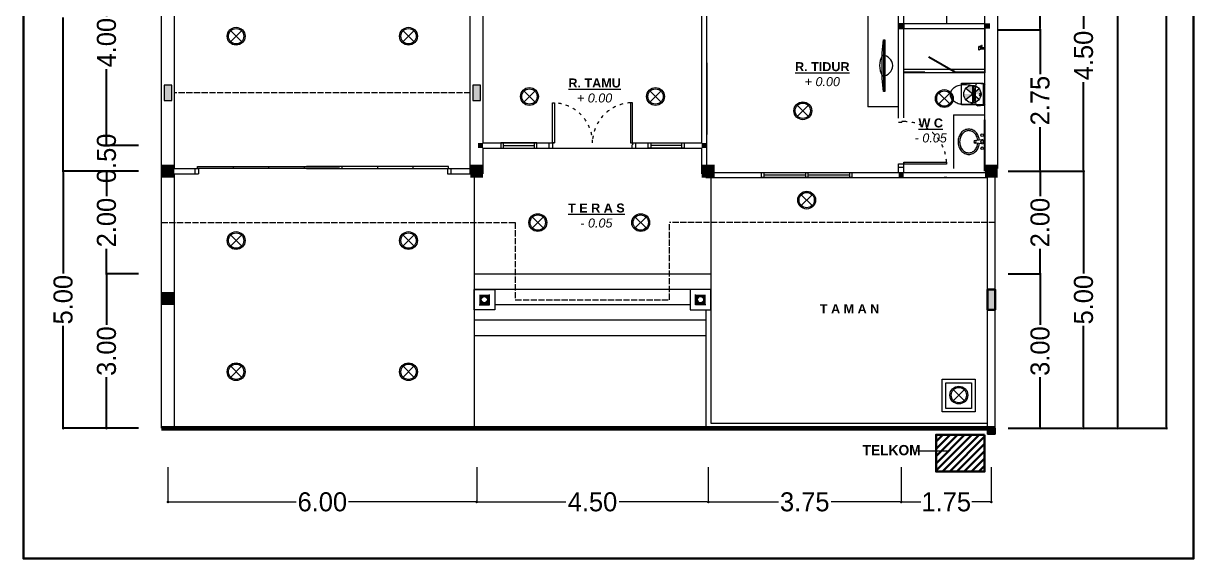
# Model space of a CAD drawing. Header units: millimetres. Extents: x 3154 to 8657, y 46 to 4658.
# Drawn here: x 6383 to 8657, y 615 to 1656 of the extents above; entities that cross this region are included whole.
import ezdxf

# ---------------------------------------------------------------- set-up
doc = ezdxf.new("R2010")
doc.units = ezdxf.units.MM
doc.linetypes.add('ACAD_ISO02W100', pattern=[15, 12, -3])
doc.linetypes.add('ACAD_ISO03W100', pattern=[30, 12, -18])
doc.layers.add('1', color=7, linetype='Continuous')
for name, color, linetype, lineweight in [('Dimensi', 7, 'Continuous', 5), ('Dinding', 7, 'Continuous', 15), ('lampu', 1, 'Continuous', 30), ('Lantai_Arsir', 8, 'Continuous', 5), ('P_N_J', 6, 'Continuous', 9), ('Tangga', 250, 'Continuous', 9)]:
    doc.layers.add(name, color=color, linetype=linetype, lineweight=lineweight)
doc.styles.add('kop1', font='FreeMono.ttf')
doc.styles.get("Standard").update_dxf_attribs({"font": 'FreeMono.ttf'})
doc.dimstyles.get("Standard").update_dxf_attribs({"dimtxt": 30, "dimasz": 5, "dimexe": 2, "dimexo": 20, "dimgap": 3, "dimtad": 0, "dimlfac": 0.01, "dimzin": 0, "dimdsep": 46, "dimtxsty": 'Standard', "dimblk": 'DOT', "dimcen": 0.09, "dimadec": 0, "dimazin": 0, "dimtfac": 1, "dimtofl": 0, "dimtmove": 0, "dimatfit": 3, "dimldrblk": 'DOT', "dimfxl": 0.18, "dimtolj": 1, "dimtzin": 0, "dimarcsym": 0})

# ---------------------------------------------------------------- blocks, each defined once
blk = doc.blocks.new('_Dot')
at = {"color": 0, "linetype": 'ByBlock', "lineweight": -2}
blk.add_line((-0.5, 0), (-1, 0), dxfattribs=at)
at = {"color": 0, "linetype": 'ByBlock', "const_width": 0.5}
blk.add_lwpolyline([(-0.25, 0, 1), (0.25, 0, 1)], format="xyb", close=True, dxfattribs=at)
blk = doc.blocks.new('*D103')
at = {"layer": 'Defpoints', "color": 0}
for p in [(6663.8, 813.1), (7263.8, 813.1), (7263.8, 725.3)]:
    blk.add_point(p, dxfattribs=at)
at = {"layer": 'Dimensi', "color": 0}
for p, q in [((6663.8, 793.1), (6663.8, 723.3)), ((7263.8, 793.1), (7263.8, 723.3)), ((6668.8, 725.3), (6912.7, 725.3)), ((7258.8, 725.3), (7014.9, 725.3))]:
    blk.add_line(p, q, dxfattribs=at)
at = {"layer": 'Dimensi', "color": 0, "xscale": 5, "yscale": 5, "zscale": 5, "rotation": 180}
blk.add_blockref('_Dot', (6663.8, 725.3), dxfattribs=at)
at = {"layer": 'Dimensi', "color": 0, "xscale": 5, "yscale": 5, "zscale": 5}
blk.add_blockref('_Dot', (7263.8, 725.3), dxfattribs=at)
at = {"layer": 'Dimensi', "color": 0, "insert": (6963.8, 725.3), "char_height": 37, "attachment_point": 5}
blk.add_mtext('\\A1;6.00', dxfattribs=at)
blk = doc.blocks.new('*D104')
at = {"layer": 'Defpoints', "color": 0}
for p in [(7263.8, 813.1), (7713.8, 813.1), (7713.8, 725.3)]:
    blk.add_point(p, dxfattribs=at)
at = {"layer": 'Dimensi', "color": 0}
for p, q in [((7263.8, 793.1), (7263.8, 723.3)), ((7713.8, 793.1), (7713.8, 723.3)), ((7268.8, 725.3), (7437.1, 725.3)), ((7708.8, 725.3), (7540.5, 725.3))]:
    blk.add_line(p, q, dxfattribs=at)
at = {"layer": 'Dimensi', "color": 0, "xscale": 5, "yscale": 5, "zscale": 5, "rotation": 180}
blk.add_blockref('_Dot', (7263.8, 725.3), dxfattribs=at)
at = {"layer": 'Dimensi', "color": 0, "xscale": 5, "yscale": 5, "zscale": 5}
blk.add_blockref('_Dot', (7713.8, 725.3), dxfattribs=at)
at = {"layer": 'Dimensi', "color": 0, "insert": (7488.8, 725.3), "char_height": 37, "attachment_point": 5}
blk.add_mtext('\\A1;4.50', dxfattribs=at)
blk = doc.blocks.new('*D105')
at = {"layer": 'Defpoints', "color": 0}
for p in [(6460.1, 1368.7), (6574.7, 1368.7), (6574.7, 868.7)]:
    blk.add_point(p, dxfattribs=at)
at = {"layer": 'Dimensi', "color": 0, "lineweight": -2}
for p, q in [((6554.7, 1368.7), (6458.1, 1368.7)), ((6460.1, 1363.7), (6460.1, 1169.7)), ((6460.1, 873.7), (6460.1, 1067.7)), ((6554.7, 868.7), (6458.1, 868.7))]:
    blk.add_line(p, q, dxfattribs=at)
at = {"layer": 'Dimensi', "color": 0, "lineweight": -2, "xscale": 5, "yscale": 5, "zscale": 5}
for p, rotation in [((6460.1, 1368.7), 90), ((6460.1, 868.7), 270)]:
    blk.add_blockref('_Dot', p, dxfattribs=dict(at, rotation=rotation))
at = {"layer": 'Dimensi', "color": 0, "insert": (6460.1, 1118.7), "char_height": 37, "attachment_point": 5, "rotation": 90}
blk.add_mtext('\\A1;5.00', dxfattribs=at)
blk = doc.blocks.new('*D107')
at = {"layer": 'Defpoints', "color": 0}
for p in [(7713.8, 813.1), (8088.8, 813.1), (8088.8, 725.3)]:
    blk.add_point(p, dxfattribs=at)
at = {"layer": 'Dimensi', "color": 0}
for p, q in [((7713.8, 793.1), (7713.8, 723.3)), ((8088.8, 793.1), (8088.8, 723.3)), ((7718.8, 725.3), (7850.1, 725.3)), ((8083.8, 725.3), (7952.5, 725.3))]:
    blk.add_line(p, q, dxfattribs=at)
at = {"layer": 'Dimensi', "color": 0, "xscale": 5, "yscale": 5, "zscale": 5, "rotation": 180}
blk.add_blockref('_Dot', (7713.8, 725.3), dxfattribs=at)
at = {"layer": 'Dimensi', "color": 0, "xscale": 5, "yscale": 5, "zscale": 5}
blk.add_blockref('_Dot', (8088.8, 725.3), dxfattribs=at)
at = {"layer": 'Dimensi', "color": 0, "insert": (7901.3, 725.3), "char_height": 37, "attachment_point": 5}
blk.add_mtext('\\A1;3.75', dxfattribs=at)
blk = doc.blocks.new('*D108')
at = {"layer": 'Defpoints', "color": 0}
for p in [(8088.8, 813.1), (8263.8, 813.1), (8088.8, 725.3)]:
    blk.add_point(p, dxfattribs=at)
at = {"layer": 'Dimensi', "color": 0}
for p, q in [((8088.8, 793.1), (8088.8, 723.3)), ((8263.8, 793.1), (8263.8, 723.3)), ((8093.8, 725.3), (8126.9, 725.3)), ((8258.8, 725.3), (8225.8, 725.3))]:
    blk.add_line(p, q, dxfattribs=at)
at = {"layer": 'Dimensi', "color": 0, "xscale": 5, "yscale": 5, "zscale": 5, "rotation": 180}
blk.add_blockref('_Dot', (8088.8, 725.3), dxfattribs=at)
at = {"layer": 'Dimensi', "color": 0, "xscale": 5, "yscale": 5, "zscale": 5}
blk.add_blockref('_Dot', (8263.8, 725.3), dxfattribs=at)
at = {"layer": 'Dimensi', "color": 0, "insert": (8176.3, 725.3), "char_height": 37, "attachment_point": 5}
blk.add_mtext('\\A1;1.75', dxfattribs=at)
blk = doc.blocks.new('*D109')
at = {"layer": 'Defpoints', "color": 0}
for p in [(6544.5, 1818.7), (6651.3, 1818.7), (6626.9, 1418.7)]:
    blk.add_point(p, dxfattribs=at)
at = {"layer": 'Dimensi', "color": 0, "lineweight": -2}
for p, q in [((6631.3, 1818.7), (6542.5, 1818.7)), ((6544.5, 1813.7), (6544.5, 1670.4)), ((6544.5, 1423.7), (6544.5, 1566.9)), ((6606.9, 1418.7), (6542.5, 1418.7))]:
    blk.add_line(p, q, dxfattribs=at)
at = {"layer": 'Dimensi', "color": 0, "lineweight": -2, "xscale": 5, "yscale": 5, "zscale": 5}
for p, rotation in [((6544.5, 1818.7), 90), ((6544.5, 1418.7), 270)]:
    blk.add_blockref('_Dot', p, dxfattribs=dict(at, rotation=rotation))
at = {"layer": 'Dimensi', "color": 0, "insert": (6544.5, 1618.7), "char_height": 37, "attachment_point": 5, "rotation": 90}
blk.add_mtext('\\A1;4.00', dxfattribs=at)
blk = doc.blocks.new('*D110')
at = {"layer": 'Defpoints', "color": 0}
for p in [(6460.1, 2068.7), (6606.9, 2068.7), (6542.5, 1368.7)]:
    blk.add_point(p, dxfattribs=at)
at = {"layer": 'Dimensi', "color": 0, "lineweight": -2}
for p, q in [((6586.9, 2068.7), (6458.1, 2068.7)), ((6460.1, 2063.7), (6460.1, 1769.5)), ((6460.1, 1373.7), (6460.1, 1667.8)), ((6522.5, 1368.7), (6458.1, 1368.7))]:
    blk.add_line(p, q, dxfattribs=at)
at = {"layer": 'Dimensi', "color": 0, "lineweight": -2, "xscale": 5, "yscale": 5, "zscale": 5}
for p, rotation in [((6460.1, 2068.7), 90), ((6460.1, 1368.7), 270)]:
    blk.add_blockref('_Dot', p, dxfattribs=dict(at, rotation=rotation))
at = {"layer": 'Dimensi', "color": 0, "insert": (6460.1, 1718.7), "char_height": 37, "attachment_point": 5, "rotation": 90}
blk.add_mtext('\\A1;7.00', dxfattribs=at)
blk = doc.blocks.new('*D111')
at = {"layer": 'Defpoints', "color": 0}
for p in [(6544.5, 1368.7), (6626.9, 1368.7), (6626.9, 1168.7)]:
    blk.add_point(p, dxfattribs=at)
at = {"layer": 'Dimensi', "color": 0, "lineweight": -2}
for p, q in [((6606.9, 1368.7), (6542.5, 1368.7)), ((6544.5, 1363.7), (6544.5, 1320)), ((6544.5, 1173.7), (6544.5, 1217.4)), ((6606.9, 1168.7), (6542.5, 1168.7))]:
    blk.add_line(p, q, dxfattribs=at)
at = {"layer": 'Dimensi', "color": 0, "lineweight": -2, "xscale": 5, "yscale": 5, "zscale": 5}
for p, rotation in [((6544.5, 1368.7), 90), ((6544.5, 1168.7), 270)]:
    blk.add_blockref('_Dot', p, dxfattribs=dict(at, rotation=rotation))
at = {"layer": 'Dimensi', "color": 0, "insert": (6544.5, 1268.7), "char_height": 37, "attachment_point": 5, "rotation": 90}
blk.add_mtext('\\A1;2.00', dxfattribs=at)
blk = doc.blocks.new('*D112')
at = {"layer": 'Defpoints', "color": 0}
for p in [(6544.5, 1168.7), (6626.9, 1168.7), (6626.9, 868.7)]:
    blk.add_point(p, dxfattribs=at)
at = {"layer": 'Dimensi', "color": 0, "lineweight": -2}
for p, q in [((6606.9, 1168.7), (6542.5, 1168.7)), ((6544.5, 1163.7), (6544.5, 1069.7)), ((6544.5, 873.7), (6544.5, 967.7)), ((6606.9, 868.7), (6542.5, 868.7))]:
    blk.add_line(p, q, dxfattribs=at)
at = {"layer": 'Dimensi', "color": 0, "lineweight": -2, "xscale": 5, "yscale": 5, "zscale": 5}
for p, rotation in [((6544.5, 1168.7), 90), ((6544.5, 868.7), 270)]:
    blk.add_blockref('_Dot', p, dxfattribs=dict(at, rotation=rotation))
at = {"layer": 'Dimensi', "color": 0, "insert": (6544.5, 1018.7), "char_height": 37, "attachment_point": 5, "rotation": 90}
blk.add_mtext('\\A1;3.00', dxfattribs=at)
blk = doc.blocks.new('*D113')
at = {"layer": 'Defpoints', "color": 0}
for p in [(6544.5, 1418.7), (6626.9, 1418.7), (6626.9, 1368.7)]:
    blk.add_point(p, dxfattribs=at)
at = {"layer": 'Dimensi', "color": 0, "lineweight": -2}
for p, q in [((6606.9, 1418.7), (6542.5, 1418.7)), ((6544.5, 1423.7), (6544.5, 1428.7)), ((6606.9, 1368.7), (6542.5, 1368.7)), ((6544.5, 1363.7), (6544.5, 1358.7))]:
    blk.add_line(p, q, dxfattribs=at)
at = {"layer": 'Dimensi', "color": 0, "lineweight": -2, "xscale": 5, "yscale": 5, "zscale": 5}
for p, rotation in [((6544.5, 1418.7), 270), ((6544.5, 1368.7), 90)]:
    blk.add_blockref('_Dot', p, dxfattribs=dict(at, rotation=rotation))
at = {"layer": 'Dimensi', "color": 0, "insert": (6544.5, 1393.7), "char_height": 37, "attachment_point": 5, "rotation": 90}
blk.add_mtext('\\A1;0.50', dxfattribs=at)
blk = doc.blocks.new('*D116')
at = {"layer": 'Defpoints', "color": 0}
for p in [(8328.5, 1368.7), (8443.2, 1368.7), (8328.5, 868.7)]:
    blk.add_point(p, dxfattribs=at)
at = {"layer": 'Dimensi', "color": 0, "lineweight": -2}
for p, q in [((8348.5, 1368.7), (8445.2, 1368.7)), ((8443.2, 1363.7), (8443.2, 1169.7)), ((8443.2, 873.7), (8443.2, 1067.7)), ((8348.5, 868.7), (8445.2, 868.7))]:
    blk.add_line(p, q, dxfattribs=at)
at = {"layer": 'Dimensi', "color": 0, "lineweight": -2, "xscale": 5, "yscale": 5, "zscale": 5}
for p, rotation in [((8443.2, 1368.7), 90), ((8443.2, 868.7), 270)]:
    blk.add_blockref('_Dot', p, dxfattribs=dict(at, rotation=rotation))
at = {"layer": 'Dimensi', "color": 0, "insert": (8443.2, 1118.7), "char_height": 37, "attachment_point": 5, "rotation": 90}
blk.add_mtext('\\A1;5.00', dxfattribs=at)
blk = doc.blocks.new('*D118')
at = {"layer": 'Defpoints', "color": 0}
for p in [(8256.9, 1818.7), (8443.2, 1818.7), (8360.7, 1368.7)]:
    blk.add_point(p, dxfattribs=at)
at = {"layer": 'Dimensi', "color": 0, "lineweight": -2}
for p, q in [((8276.9, 1818.7), (8445.2, 1818.7)), ((8443.2, 1813.7), (8443.2, 1645.4)), ((8443.2, 1373.7), (8443.2, 1541.9)), ((8380.7, 1368.7), (8445.2, 1368.7))]:
    blk.add_line(p, q, dxfattribs=at)
at = {"layer": 'Dimensi', "color": 0, "lineweight": -2, "xscale": 5, "yscale": 5, "zscale": 5}
for p, rotation in [((8443.2, 1818.7), 90), ((8443.2, 1368.7), 270)]:
    blk.add_blockref('_Dot', p, dxfattribs=dict(at, rotation=rotation))
at = {"layer": 'Dimensi', "color": 0, "insert": (8443.2, 1593.7), "char_height": 37, "attachment_point": 5, "rotation": 90}
blk.add_mtext('\\A1;4.50', dxfattribs=at)
blk = doc.blocks.new('*D119')
at = {"layer": 'Defpoints', "color": 0}
for p in [(8276.3, 1368.7), (8358.7, 1368.7), (8276.3, 1168.7)]:
    blk.add_point(p, dxfattribs=at)
at = {"layer": 'Dimensi', "color": 0, "lineweight": -2}
for p, q in [((8296.3, 1368.7), (8360.7, 1368.7)), ((8358.7, 1363.7), (8358.7, 1320)), ((8358.7, 1173.7), (8358.7, 1217.4)), ((8296.3, 1168.7), (8360.7, 1168.7))]:
    blk.add_line(p, q, dxfattribs=at)
at = {"layer": 'Dimensi', "color": 0, "lineweight": -2, "xscale": 5, "yscale": 5, "zscale": 5}
for p, rotation in [((8358.7, 1368.7), 90), ((8358.7, 1168.7), 270)]:
    blk.add_blockref('_Dot', p, dxfattribs=dict(at, rotation=rotation))
at = {"layer": 'Dimensi', "color": 0, "insert": (8358.7, 1268.7), "char_height": 37, "attachment_point": 5, "rotation": 90}
blk.add_mtext('\\A1;2.00', dxfattribs=at)
blk = doc.blocks.new('*D120')
at = {"layer": 'Defpoints', "color": 0}
for p in [(8276.3, 1168.7), (8358.7, 1168.7), (8276.3, 868.7)]:
    blk.add_point(p, dxfattribs=at)
at = {"layer": 'Dimensi', "color": 0, "lineweight": -2}
for p, q in [((8296.3, 1168.7), (8360.7, 1168.7)), ((8358.7, 1163.7), (8358.7, 1069.7)), ((8358.7, 873.7), (8358.7, 967.7)), ((8296.3, 868.7), (8360.7, 868.7))]:
    blk.add_line(p, q, dxfattribs=at)
at = {"layer": 'Dimensi', "color": 0, "lineweight": -2, "xscale": 5, "yscale": 5, "zscale": 5}
for p, rotation in [((8358.7, 1168.7), 90), ((8358.7, 868.7), 270)]:
    blk.add_blockref('_Dot', p, dxfattribs=dict(at, rotation=rotation))
at = {"layer": 'Dimensi', "color": 0, "insert": (8358.7, 1018.7), "char_height": 37, "attachment_point": 5, "rotation": 90}
blk.add_mtext('\\A1;3.00', dxfattribs=at)
blk = doc.blocks.new('*D121')
at = {"layer": 'Defpoints', "color": 0}
for p in [(8358.7, 3068.7), (8509.5, 3068.7), (8360.3, 868.7)]:
    blk.add_point(p, dxfattribs=at)
at = {"layer": 'Dimensi', "color": 0, "lineweight": -2}
for p, q in [((8378.7, 3068.7), (8511.5, 3068.7)), ((8509.5, 3063.7), (8509.5, 2034.4)), ((8509.5, 873.7), (8509.5, 1903)), ((8380.3, 868.7), (8511.5, 868.7))]:
    blk.add_line(p, q, dxfattribs=at)
at = {"layer": 'Dimensi', "color": 0, "lineweight": -2, "xscale": 5, "yscale": 5, "zscale": 5}
for p, rotation in [((8509.5, 3068.7), 90), ((8509.5, 868.7), 270)]:
    blk.add_blockref('_Dot', p, dxfattribs=dict(at, rotation=rotation))
at = {"layer": 'Dimensi', "color": 0, "insert": (8509.5, 1968.7), "char_height": 37, "attachment_point": 5, "rotation": 90}
blk.add_mtext('\\A1;22.00', dxfattribs=at)
blk = doc.blocks.new('*D122')
at = {"layer": 'Defpoints', "color": 0}
for p in [(8276, 1643.4), (8358.7, 1643.4), (8276.3, 1368.7)]:
    blk.add_point(p, dxfattribs=at)
at = {"layer": 'Dimensi', "color": 0, "lineweight": -2}
for p, q in [((8296, 1643.4), (8360.7, 1643.4)), ((8358.7, 1638.4), (8358.7, 1557.5)), ((8358.7, 1373.7), (8358.7, 1454.5)), ((8296.3, 1368.7), (8360.7, 1368.7))]:
    blk.add_line(p, q, dxfattribs=at)
at = {"layer": 'Dimensi', "color": 0, "lineweight": -2, "xscale": 5, "yscale": 5, "zscale": 5}
for p, rotation in [((8358.7, 1643.4), 90), ((8358.7, 1368.7), 270)]:
    blk.add_blockref('_Dot', p, dxfattribs=dict(at, rotation=rotation))
at = {"layer": 'Dimensi', "color": 0, "insert": (8358.7, 1506), "char_height": 37, "attachment_point": 5, "rotation": 90}
blk.add_mtext('\\A1;2.75', dxfattribs=at)
blk = doc.blocks.new('*D123')
at = {"layer": 'Defpoints', "color": 0}
for p in [(8256.9, 1818.7), (8358.7, 1818.7), (8256, 1643.4)]:
    blk.add_point(p, dxfattribs=at)
at = {"layer": 'Dimensi', "color": 0, "lineweight": -2}
for p, q in [((8276.9, 1818.7), (8360.7, 1818.7)), ((8358.7, 1813.7), (8358.7, 1780.5)), ((8358.7, 1648.4), (8358.7, 1681.6)), ((8276, 1643.4), (8360.7, 1643.4))]:
    blk.add_line(p, q, dxfattribs=at)
at = {"layer": 'Dimensi', "color": 0, "lineweight": -2, "xscale": 5, "yscale": 5, "zscale": 5}
for p, rotation in [((8358.7, 1818.7), 90), ((8358.7, 1643.4), 270)]:
    blk.add_blockref('_Dot', p, dxfattribs=dict(at, rotation=rotation))
at = {"layer": 'Dimensi', "color": 0, "insert": (8358.7, 1731), "char_height": 37, "attachment_point": 5, "rotation": 90}
blk.add_mtext('\\A1;1.75', dxfattribs=at)
blk = doc.blocks.new('*D134')
at = {"layer": 'Defpoints', "color": 0}
for p in [(8387.7, 4468.7), (8604.3, 4468.7), (8409.7, 868.7)]:
    blk.add_point(p, dxfattribs=at)
at = {"layer": 'Dimensi', "color": 0, "lineweight": -2}
for p, q in [((8407.7, 4468.7), (8606.3, 4468.7)), ((8604.3, 4463.7), (8604.3, 2737.4)), ((8604.3, 873.7), (8604.3, 2606.7)), ((8429.7, 868.7), (8606.3, 868.7))]:
    blk.add_line(p, q, dxfattribs=at)
at = {"layer": 'Dimensi', "color": 0, "lineweight": -2, "xscale": 5, "yscale": 5, "zscale": 5}
for p, rotation in [((8604.3, 4468.7), 90), ((8604.3, 868.7), 270)]:
    blk.add_blockref('_Dot', p, dxfattribs=dict(at, rotation=rotation))
at = {"layer": 'Dimensi', "color": 0, "insert": (8604.3, 2672), "char_height": 37, "attachment_point": 5, "rotation": 90}
blk.add_mtext('\\A1;36.00', dxfattribs=at)
blk = doc.blocks.new('Exhaust Fan')
at = {"lineweight": 9}
h = blk.add_hatch(color=1, dxfattribs=at)
h.paths.add_polyline_path([(-214295, -116161.2, 0.221695), (-214313.4, -116169.8), (-214295, -116185.3)])
h.paths.add_polyline_path([(-214276.5, -116169.8), (-214295, -116185.3), (-214270.9, -116185.3, 0.176327)])
h.paths.add_polyline_path([(-214295, -116185.3), (-214295, -116194.8, -0.041441), (-214279.8, -116204, 0.047895), (-214276.5, -116200.7)])
h.paths.add_polyline_path([(-214295, -116194.8), (-214295, -116209.3, 0.171973), (-214279.8, -116204, 0.041441)])
h.paths.add_polyline_path([(-214302.3, -116191.5, 0.040838), (-214319, -116186.3, 0.165825), (-214313.4, -116200.7)])
h.paths.add_polyline_path([(-214295, -116185.3), (-214319, -116185.3, 0.010204), (-214319, -116186.3, -0.040838), (-214302.3, -116191.5)])
at = {"color": 1, "lineweight": 9}
for p, q in [((-214325, -116155.2), (-214264.9, -116155.2)), ((-214325, -116215.3), (-214325, -116155.2)), ((-214276.5, -116200.7), (-214313.4, -116169.8)), ((-214313.4, -116200.7), (-214276.5, -116169.8)), ((-214295, -116161.2), (-214295, -116209.3)), ((-214264.9, -116155.2), (-214264.9, -116215.3)), ((-214264.9, -116215.3), (-214325, -116215.3))]:
    blk.add_line(p, q, dxfattribs=at)
blk.add_circle((-214295, -116185.3), 24, dxfattribs=at)

msp = doc.modelspace()

# ---------------------------------------------------------------- hatches: boundary and pattern name
at = {"layer": '1', "linetype": 'ByBlock'}
h = msp.add_hatch(color=256, dxfattribs=at)
h.dxf.hatch_style = 1
h.paths.add_polyline_path([(8093.802, 1656.174), (8083.802, 1656.174), (8083.802, 1646.174), (8093.802, 1646.174)])
h = msp.add_hatch(color=256, dxfattribs=at)
h.dxf.hatch_style = 1
h.paths.add_polyline_path([(8261.379, 1656.174), (8251.379, 1656.174), (8251.379, 1646.174), (8261.379, 1646.174)])
h = msp.add_hatch(color=256, dxfattribs=at)
h.dxf.hatch_style = 1
h.paths.add_polyline_path([(7276.307, 1423.674), (7266.307, 1423.674), (7266.307, 1413.674), (7276.307, 1413.674)])
h = msp.add_hatch(color=256, dxfattribs=at)
h.dxf.hatch_style = 1
h.paths.add_polyline_path([(7711.302, 1423.674), (7701.302, 1423.674), (7701.302, 1413.674), (7711.302, 1413.674)])
h = msp.add_hatch(color=256, dxfattribs=at)
h.dxf.hatch_style = 1
h.paths.add_polyline_path([(8093.802, 1366.174), (8083.802, 1366.174), (8083.802, 1356.174), (8093.802, 1356.174)])
at = {"layer": 'Dinding'}
for color, points in [(256, [(6671.302, 1536.174), (6656.302, 1536.174), (6656.302, 1506.174), (6671.302, 1506.174)]), (256, [(7271.302, 1536.174), (7256.302, 1536.174), (7256.302, 1506.174), (7271.302, 1506.174)]), (256, [(6676.302, 1381.174), (6651.302, 1381.174), (6651.302, 1356.174), (6676.302, 1356.174)]), (256, [(7276.302, 1381.174), (7251.302, 1381.174), (7251.302, 1356.174), (7276.302, 1356.174)]), (256, [(7726.302, 1381.174), (7701.302, 1381.174), (7701.302, 1356.174), (7726.302, 1356.174)]), (256, [(8276.302, 1381.174), (8251.302, 1381.174), (8251.302, 1356.174), (8276.302, 1356.174)]), (256, [(8251.302, 1381.174), (8276.302, 1381.174), (8276.302, 1356.174), (8251.302, 1356.174)]), (0, [(8256.302, 1138.674), (8256.302, 1098.674), (8271.302, 1098.674), (8271.302, 1138.674)]), (0, [(8271.302, 1138.674), (8271.302, 1098.674), (8256.302, 1098.674), (8256.302, 1138.674)]), (0, [(8271.302, 1138.674), (8271.302, 1098.674), (8256.302, 1098.674), (8256.302, 1138.674)]), (0, [(8256.302, 1138.674), (8256.302, 1098.674), (8271.302, 1098.674), (8271.302, 1138.674)]), (0, [(8256.302, 1138.674), (8256.302, 1098.674), (8271.302, 1098.674), (8271.302, 1138.674)]), (0, [(8256.302, 1098.674), (8271.302, 1098.674), (8271.302, 1138.674), (8256.302, 1138.674)]), (0, [(8271.302, 1138.674), (8271.302, 1098.674), (8256.302, 1098.674), (8256.302, 1138.674)]), (0, [(8271.302, 1098.674), (8256.302, 1098.674), (8256.302, 1138.674), (8271.302, 1138.674)]), (256, [(6676.302, 1133.674), (6651.302, 1133.674), (6651.302, 1108.674), (6676.302, 1108.674)])]:
    msp.add_hatch(color=color, dxfattribs=at).paths.add_polyline_path(points)
h = msp.add_hatch(color=256, dxfattribs=at)
h.paths.add_polyline_path([(7288.802, 1128.674), (7268.802, 1128.674), (7268.802, 1108.674), (7288.802, 1108.674)])
h.paths.add_polyline_path([(7284.844, 1118.674, 1), (7272.761, 1118.674, 1)], flags=16)
h = msp.add_hatch(color=256, dxfattribs=at)
h.paths.add_polyline_path([(7688.802, 1128.674), (7708.802, 1128.674), (7708.802, 1108.674), (7688.802, 1108.674)])
h.paths.add_polyline_path([(7692.761, 1118.674, -1), (7704.844, 1118.674, -1)], flags=16)
at = {"layer": 'Dinding', "linetype": 'ByBlock', "lineweight": 5}
for points in [[(8256.302, 868.674), (8271.302, 868.674), (8271.302, 857.085), (8256.302, 857.085)], [(8271.302, 868.674), (8256.302, 868.674), (8256.302, 857.085), (8271.302, 857.085)]]:
    msp.add_hatch(color=256, dxfattribs=at).paths.add_polyline_path(points)
at = {"layer": 'lampu', "ltscale": 0.1}
h = msp.add_hatch(dxfattribs=at)
h.set_pattern_fill('ANSI31', color=0, scale=80, style=0)
h.set_pattern_definition([(45, (470036.933, 170730.601), (-7.07106781, 7.07106781), [])])
h.paths.add_polyline_path([(8156.447, 784.47), (8156.447, 855.97), (8250.947, 855.97), (8250.947, 784.47)])

# ---------------------------------------------------------------- linework, layer by layer
at = {"linetype": 'ByBlock', "lineweight": 30}
msp.add_lwpolyline([(6382.909, 4657.781), (8656.968, 4657.781), (8656.968, 615.068), (6382.909, 615.068)], close=True, dxfattribs=at)
for points in [[(8271.302, 1138.674), (8271.302, 1098.674), (8256.302, 1098.674), (8256.302, 1138.674), (8271.302, 1138.674)], [(8256.302, 1138.674), (8256.302, 1098.674), (8271.302, 1098.674), (8271.302, 1138.674), (8256.302, 1138.674)], [(8256.302, 1138.674), (8256.302, 1098.674), (8271.302, 1098.674), (8271.302, 1138.674), (8256.302, 1138.674)], [(8271.302, 1138.674), (8271.302, 1098.674), (8256.302, 1098.674), (8256.302, 1138.674), (8271.302, 1138.674)], [(8256.302, 1138.674), (8256.302, 1098.674), (8271.302, 1098.674), (8271.302, 1138.674), (8256.302, 1138.674)], [(8271.302, 1138.674), (8271.302, 1098.674), (8256.302, 1098.674), (8256.302, 1138.674), (8271.302, 1138.674)], [(8271.302, 1138.674), (8271.302, 1098.674), (8256.302, 1098.674), (8256.302, 1138.674), (8271.302, 1138.674)], [(8256.302, 1138.674), (8256.302, 1098.674), (8271.302, 1098.674), (8271.302, 1138.674), (8256.302, 1138.674)]]:
    msp.add_lwpolyline(points)
at = {"layer": '1', "linetype": 'ByBlock'}
for p, q in [((8083.802, 1646.174), (8093.802, 1656.174)), ((8251.302, 1368.674), (8251.302, 1468.674))]:
    msp.add_line(p, q, dxfattribs=at)
at = {"layer": 'Dimensi'}
for p, q in [((7711.302, 1455.916), (7711.302, 1622.317)), ((6716.302, 1373.674), (6716.302, 1363.674)), ((6721.302, 1373.674), (6721.302, 1377.674)), ((6721.302, 1377.674), (6790.302, 1377.674)), ((6790.302, 1373.674), (6721.302, 1373.674)), ((6723.302, 1373.674), (6723.302, 1363.674)), ((6790.302, 1377.674), (6859.302, 1377.674)), ((6790.302, 1377.674), (6790.302, 1373.674)), ((6859.302, 1373.674), (6790.302, 1373.674)), ((6859.302, 1377.674), (6859.302, 1373.674)), ((6859.302, 1377.674), (6928.302, 1377.674)), ((6928.302, 1373.674), (6859.302, 1373.674)), ((6928.302, 1377.674), (6928.302, 1373.674)), ((6928.302, 1377.674), (6997.302, 1377.674)), ((6997.302, 1373.674), (6928.302, 1373.674)), ((7001.802, 1377.674), (6932.802, 1377.674)), ((6932.802, 1373.674), (7001.802, 1373.674)), ((7001.802, 1377.674), (7001.802, 1373.674)), ((7070.802, 1377.674), (7001.802, 1377.674)), ((7001.802, 1373.674), (7070.802, 1373.674)), ((7139.802, 1377.674), (7070.802, 1377.674)), ((7070.802, 1377.674), (7070.802, 1373.674)), ((7070.802, 1373.674), (7139.802, 1373.674)), ((7208.802, 1377.674), (7139.802, 1377.674)), ((7139.802, 1377.674), (7139.802, 1373.674)), ((7139.802, 1373.674), (7208.802, 1373.674)), ((7206.802, 1373.674), (7206.802, 1363.674)), ((7208.802, 1373.674), (7208.802, 1377.674)), ((7213.802, 1373.674), (7213.802, 1363.674)), ((7258.802, 1363.674), (7258.802, 1168.674)), ((7718.802, 1363.674), (7718.802, 1168.674)), ((7718.802, 1168.674), (7258.802, 1168.674)), ((7258.802, 1168.674), (7258.802, 868.674)), ((7718.802, 1138.674), (7258.802, 1138.674)), ((7678.802, 1108.674), (7298.802, 1108.674)), ((7708.802, 1078.674), (7258.802, 1078.674)), ((7708.802, 1048.674), (7258.802, 1048.674)), ((6671.302, 868.674), (8256.302, 868.674))]:
    msp.add_line(p, q, dxfattribs=at)
for points in [[(7258.802, 1138.674), (7298.802, 1138.674), (7298.802, 1098.674), (7258.802, 1098.674), (7258.802, 1138.674)], [(7718.802, 1138.674), (7678.802, 1138.674), (7678.802, 1098.674), (7718.802, 1098.674), (7718.802, 1138.674)]]:
    msp.add_lwpolyline(points, dxfattribs=at)
at = {"layer": 'Dinding'}
for p, q in [((6651.302, 868.674), (6651.302, 4468.674)), ((7276.302, 1423.674), (7276.302, 2306.174)), ((6676.302, 1373.674), (6676.302, 2056.174)), ((7251.302, 1363.674), (7251.302, 2056.174)), ((8083.802, 1471.674), (8083.802, 1821.174)), ((8093.802, 1515.828), (8093.802, 1821.174)), ((7701.302, 1423.674), (7701.302, 1806.174)), ((7711.302, 1373.674), (7711.302, 1806.174)), ((8251.302, 1598.674), (8251.302, 1713.674)), ((8251.302, 1488.674), (8251.302, 1713.674)), ((8251.302, 1373.674), (8251.302, 1706.174)), ((8276.302, 1598.674), (8276.302, 1713.674)), ((8276.302, 1488.674), (8276.302, 1713.674)), ((8276.302, 1373.674), (8276.302, 1706.174)), ((8083.879, 1656.174), (8251.379, 1656.174)), ((8083.879, 1646.174), (8251.379, 1646.174)), ((8093.802, 1656.174), (8093.802, 1646.174)), ((8093.802, 1656.174), (8093.802, 1646.174)), ((8251.302, 1646.174), (8251.302, 1559.674)), ((7711.302, 1579.25), (7711.302, 1445.447)), ((8093.802, 1472.674), (8093.802, 1588.674)), ((8251.302, 1373.674), (8251.302, 1588.674)), ((8251.302, 1373.674), (8251.302, 1588.674)), ((8251.302, 1373.674), (8251.302, 1588.674)), ((8251.302, 1373.674), (8251.302, 1588.674)), ((8276.302, 1373.674), (8276.302, 1588.674)), ((8276.302, 1373.674), (8276.302, 1588.674)), ((8276.302, 1373.674), (8276.302, 1588.674)), ((8276.302, 1373.674), (8276.302, 1588.674)), ((7711.302, 1561), (7711.302, 1440)), ((7410.802, 1423.674), (7410.802, 1501.674)), ((7410.802, 1501.674), (7414.802, 1501.674)), ((7410.802, 1423.674), (7410.802, 1501.674)), ((7410.802, 1501.674), (7414.802, 1501.674)), ((7414.802, 1501.674), (7414.802, 1423.674)), ((7414.802, 1501.674), (7414.802, 1423.674)), ((7562.802, 1501.674), (7562.802, 1423.674)), ((7566.802, 1501.674), (7562.802, 1501.674)), ((7562.802, 1501.674), (7562.802, 1423.674)), ((7566.802, 1501.674), (7562.802, 1501.674)), ((7566.802, 1423.674), (7566.802, 1501.674)), ((7566.802, 1423.674), (7566.802, 1501.674)), ((8083.802, 1464.174), (8089.802, 1464.174)), ((8089.802, 1465.174), (8089.802, 1464.174)), ((8093.802, 1465.174), (8089.802, 1465.174)), ((7276.302, 1423.674), (7414.802, 1423.674)), ((7276.302, 1363.674), (7276.302, 1413.674)), ((7276.302, 1413.674), (7701.302, 1413.674)), ((7404.802, 1413.674), (7404.802, 1423.674)), ((7410.802, 1423.674), (7410.802, 1419.674)), ((7414.802, 1423.674), (7410.802, 1423.674)), ((7410.802, 1419.674), (7411.802, 1419.674)), ((7411.802, 1413.674), (7411.802, 1419.674)), ((7562.802, 1423.674), (7701.302, 1423.674)), ((7562.802, 1423.674), (7566.802, 1423.674)), ((7565.802, 1413.674), (7565.802, 1419.674)), ((7566.802, 1419.674), (7565.802, 1419.674)), ((7566.802, 1423.674), (7566.802, 1419.674)), ((7572.802, 1413.674), (7572.802, 1423.674)), ((7701.302, 1363.674), (7701.302, 1413.674)), ((6671.302, 1373.674), (6723.302, 1373.674)), ((7206.802, 1373.674), (7258.802, 1373.674)), ((7718.802, 1373.674), (7718.802, 1363.674)), ((7718.802, 1366.174), (8118.552, 1366.174)), ((7949.802, 1366.174), (8256.302, 1366.174)), ((8083.802, 1366.174), (8083.802, 1383.174)), ((8083.802, 1366.174), (8083.802, 1383.174)), ((8083.802, 1383.174), (8089.802, 1383.174)), ((8083.802, 1376.174), (8093.802, 1376.174)), ((8089.802, 1382.174), (8089.802, 1383.174)), ((8093.802, 1382.174), (8089.802, 1382.174)), ((8093.802, 1386.174), (8093.802, 1382.174)), ((8093.802, 1366.174), (8093.802, 1386.174)), ((8093.802, 1386.174), (8093.802, 1382.174)), ((8093.802, 1386.174), (8176.802, 1386.174)), ((8176.802, 1382.174), (8093.802, 1382.174)), ((8176.802, 1386.174), (8176.802, 1382.174)), ((6671.302, 1363.674), (6723.302, 1363.674)), ((6676.302, 868.674), (6676.302, 1363.674)), ((7206.802, 1363.674), (7268.802, 1363.674)), ((7708.802, 1356.174), (8256.302, 1356.174)), ((7718.802, 1363.674), (7718.802, 878.674)), ((8177.552, 1356.174), (8172.552, 1356.174)), ((8256.302, 868.674), (8256.302, 1363.674)), ((8256.302, 868.674), (8256.302, 1363.674)), ((8256.302, 868.674), (8256.302, 1363.674)), ((8256.302, 868.674), (8256.302, 1363.674)), ((8256.302, 868.674), (8256.302, 1363.674)), ((8256.302, 868.674), (8256.302, 1363.674)), ((8256.302, 868.674), (8256.302, 1363.674)), ((8256.302, 868.674), (8256.302, 1363.674)), ((8271.302, 868.674), (8271.302, 1363.674)), ((8271.302, 868.674), (8271.302, 1363.674)), ((8271.302, 868.674), (8271.302, 1363.674)), ((8271.302, 868.674), (8271.302, 1363.674)), ((8271.302, 868.674), (8271.302, 1363.674)), ((8271.302, 868.674), (8271.302, 1363.674)), ((8271.302, 868.674), (8271.302, 1363.674)), ((8271.302, 868.674), (8271.302, 1363.674)), ((7288.802, 1108.674), (7288.802, 1128.674)), ((7688.802, 1108.674), (7688.802, 1128.674)), ((7268.802, 1108.674), (7288.802, 1108.674)), ((7708.802, 1108.674), (7688.802, 1108.674)), ((7708.802, 1098.674), (7708.802, 868.674)), ((6656.302, 868.674), (6671.302, 868.674)), ((7718.802, 878.674), (8256.302, 878.674)), ((8256.302, 868.674), (8263.802, 868.674)), ((8256.302, 868.674), (8263.802, 868.674)), ((8256.302, 868.674), (8263.802, 868.674)), ((8256.302, 868.674), (8263.802, 868.674)), ((8256.302, 868.674), (8263.802, 868.674)), ((8256.302, 868.674), (8263.802, 868.674)), ((8256.302, 868.674), (8263.802, 868.674)), ((8256.302, 868.674), (8263.802, 868.674)), ((8271.302, 868.674), (8263.802, 868.674)), ((8271.302, 868.674), (8263.802, 868.674)), ((8271.302, 868.674), (8263.802, 868.674)), ((8271.302, 868.674), (8263.802, 868.674)), ((8271.302, 868.674), (8263.802, 868.674)), ((8271.302, 868.674), (8263.802, 868.674)), ((8271.302, 868.674), (8263.802, 868.674)), ((8271.302, 868.674), (8263.802, 868.674))]:
    msp.add_line(p, q, dxfattribs=at)
at = {"layer": 'Dinding', "linetype": 'Continuous', "lineweight": 9}
for p, q in [((7315.552, 1423.674), (7315.552, 1413.674)), ((7315.552, 1418.674), (7375.552, 1418.674)), ((7375.552, 1423.674), (7375.552, 1413.674)), ((7602.052, 1423.674), (7602.052, 1413.674)), ((7662.052, 1418.674), (7602.052, 1418.674)), ((7662.052, 1423.674), (7662.052, 1413.674)), ((7822.052, 1366.174), (7822.052, 1356.174)), ((7902.552, 1366.174), (7902.552, 1356.174)), ((7907.552, 1366.174), (7907.552, 1356.174)), ((7988.052, 1366.174), (7988.052, 1356.174)), ((7902.552, 1361.174), (7822.052, 1361.174)), ((7988.052, 1361.174), (7907.552, 1361.174))]:
    msp.add_line(p, q, dxfattribs=at)
at = {"layer": 'Dinding', "color": 0}
for p, q in [((8256.302, 1361.174), (8271.302, 1361.174)), ((8271.302, 1361.174), (8256.302, 1361.174)), ((8256.302, 1361.174), (8271.302, 1361.174)), ((8271.302, 1361.174), (8256.302, 1361.174)), ((8271.302, 1361.174), (8256.302, 1361.174)), ((8256.302, 1361.174), (8271.302, 1361.174)), ((8256.302, 1361.174), (8271.302, 1361.174)), ((8271.302, 1361.174), (8256.302, 1361.174))]:
    msp.add_line(p, q, dxfattribs=at)
at = {"layer": 'Dinding', "linetype": 'ACAD_ISO02W100'}
for p, q in [((6651.302, 1268.674), (7338.802, 1268.674)), ((7338.802, 1268.674), (7338.802, 1118.674)), ((8271.302, 1268.674), (7638.802, 1268.674)), ((7638.802, 1118.674), (7638.802, 1268.674)), ((7338.802, 1118.674), (7638.802, 1118.674))]:
    msp.add_line(p, q, dxfattribs=at)
at = {"layer": 'Dinding', "linetype": 'ByBlock', "lineweight": 60}
msp.add_line((6651.302, 868.674), (8271.302, 868.674), dxfattribs=at)
at = {"layer": 'Dinding'}
for points in [[(6671.302, 1536.174), (6656.302, 1536.174), (6656.302, 1506.174), (6671.302, 1506.174)], [(7271.302, 1536.174), (7256.302, 1536.174), (7256.302, 1506.174), (7271.302, 1506.174)]]:
    msp.add_lwpolyline(points, close=True, dxfattribs=at)
at = {"layer": 'Dinding', "linetype": 'Continuous', "lineweight": 9}
for points in [[(7310.552, 1413.674), (7380.552, 1413.674), (7380.552, 1423.674), (7310.552, 1423.674)], [(7667.052, 1413.674), (7597.052, 1413.674), (7597.052, 1423.674), (7667.052, 1423.674)], [(7993.052, 1356.174), (7817.052, 1356.174), (7817.052, 1366.174), (7993.052, 1366.174)]]:
    msp.add_lwpolyline(points, close=True, dxfattribs=at)
at = {"layer": 'Dinding', "linetype": 'ByBlock', "lineweight": 5}
for points in [[(8271.302, 868.674), (8256.302, 868.674), (8256.302, 857.085), (8271.302, 857.085)], [(8256.302, 868.674), (8271.302, 868.674), (8271.302, 857.085), (8256.302, 857.085)]]:
    msp.add_lwpolyline(points, close=True, dxfattribs=at)
at = {"layer": 'Dinding'}
for centre in [(7278.802, 1118.674), (7698.802, 1118.674)]:
    msp.add_circle(centre, 6.042, dxfattribs=at)
at = {"layer": 'Dinding', "linetype": 'ACAD_ISO03W100', "ltscale": 0.5}
for centre, radius, start, end in [((7411.109, 1424.074), 77.694, 359.705558, 87.190256), ((7411.109, 1424.074), 77.694, 359.705558, 87.190256), ((7566.712, 1423.862), 77.91, 92.876488, 180.138383), ((7566.712, 1423.862), 77.91, 92.876488, 180.138383), ((8093.978, 1382.257), 82.917, 2.707689, 90.121157)]:
    msp.add_arc(centre, radius, start, end, dxfattribs=at)
at = {"layer": 'lampu', "lineweight": 9}
for p, q in [((6785.797, 1620.669), (6806.808, 1641.68)), ((6806.808, 1620.669), (6785.797, 1641.68)), ((7120.797, 1620.669), (7141.808, 1641.68)), ((7141.808, 1620.669), (7120.797, 1641.68)), ((7355.797, 1524.43), (7376.808, 1503.419)), ((7376.808, 1524.43), (7355.797, 1503.419)), ((7600.797, 1524.43), (7621.808, 1503.419)), ((7621.808, 1524.43), (7600.797, 1503.419)), ((8162.047, 1520.43), (8183.058, 1499.419)), ((8183.058, 1520.43), (8162.047, 1499.419)), ((7887.047, 1496.68), (7908.058, 1475.669)), ((7908.058, 1496.68), (7887.047, 1475.669)), ((6806.808, 1244.267), (6785.797, 1223.256)), ((6785.797, 1244.267), (6806.808, 1223.256)), ((7120.797, 1223.256), (7141.808, 1244.267)), ((7141.808, 1223.256), (7120.797, 1244.267)), ((6806.808, 989.093), (6785.797, 968.082)), ((6785.797, 989.093), (6806.808, 968.082)), ((7120.797, 968.082), (7141.808, 989.093)), ((7141.808, 968.082), (7120.797, 989.093))]:
    msp.add_line(p, q, dxfattribs=at)
at = {"layer": 'lampu', "color": 5, "lineweight": 9}
for p, q in [((7915.558, 1322.93), (7894.547, 1301.919)), ((7894.547, 1322.93), (7915.558, 1301.919)), ((7393.058, 1279.18), (7372.047, 1258.169)), ((7372.047, 1279.18), (7393.058, 1258.169)), ((7593.058, 1279.18), (7572.047, 1258.169)), ((7572.047, 1279.18), (7593.058, 1258.169)), ((8211.274, 943.689), (8190.263, 922.678)), ((8190.263, 943.689), (8211.274, 922.678))]:
    msp.add_line(p, q, dxfattribs=at)
at = {"layer": 'lampu', "color": 0, "ltscale": 0.1}
msp.add_lwpolyline([(8250.947, 855.97), (8156.447, 855.97), (8156.447, 784.47), (8250.947, 784.47)], close=True, dxfattribs=at)
at = {"layer": 'lampu', "lineweight": 9}
for centre, radius in [((6796.302, 1631.174), 17.333), ((6796.302, 1631.174), 14.857), ((7131.302, 1631.174), 17.333), ((7131.302, 1631.174), 14.857), ((7366.302, 1513.924), 17.333), ((7366.302, 1513.924), 14.857), ((7611.302, 1513.924), 17.333), ((7611.302, 1513.924), 14.857), ((8172.552, 1509.924), 17.333), ((8172.552, 1509.924), 14.857), ((7897.552, 1486.174), 17.333), ((7897.552, 1486.174), 14.857), ((6796.302, 1233.761), 17.333), ((7131.302, 1233.761), 17.333), ((6796.302, 1233.761), 14.857), ((7131.302, 1233.761), 14.857), ((6796.302, 978.587), 17.333), ((6796.302, 978.587), 14.857), ((7131.302, 978.587), 17.333), ((7131.302, 978.587), 14.857)]:
    msp.add_circle(centre, radius, dxfattribs=at)
at = {"layer": 'lampu', "color": 5, "lineweight": 9}
for centre, radius in [((7905.052, 1312.424), 17.333), ((7905.052, 1312.424), 14.857), ((7382.552, 1268.674), 17.333), ((7382.552, 1268.674), 14.857), ((7582.552, 1268.674), 17.333), ((7582.552, 1268.674), 14.857), ((8200.768, 933.184), 17.333), ((8200.768, 933.184), 14.857)]:
    msp.add_circle(centre, radius, dxfattribs=at)
at = {"layer": 'Lantai_Arsir'}
msp.add_line((7258.802, 870.201), (6676.302, 870.201), dxfattribs=at)
at = {"layer": 'P_N_J', "color": 0, "linetype": 'ACAD_ISO02W100', "lineweight": 9}
msp.add_line((7251.302, 1521.174), (6676.302, 1521.174), dxfattribs=at)
at = {"layer": 'P_N_J', "color": 0, "linetype": 'Continuous'}
msp.add_line((8179.697, 824.22), (8120.697, 824.22), dxfattribs=at)
at = {"layer": 'Tangga', "color": 252}
for p, q in [((8023.802, 1761.174), (8023.802, 1494.174)), ((8051.729, 1598.977), (8054.229, 1623.977)), ((8054.229, 1623.977), (8056.729, 1623.977)), ((8054.229, 1623.977), (8054.229, 1523.977)), ((8056.729, 1623.977), (8056.729, 1523.977)), ((8051.729, 1548.977), (8051.729, 1598.977)), ((8054.229, 1523.977), (8051.729, 1548.977)), ((8055.729, 1550.643), (8055.104, 1550.643)), ((8055.104, 1550.643), (8055.104, 1547.31)), ((8055.104, 1547.31), (8055.729, 1547.31)), ((8055.729, 1547.31), (8055.729, 1550.643)), ((8056.729, 1523.977), (8054.229, 1523.977)), ((8055.729, 1545.643), (8055.104, 1545.643)), ((8055.104, 1545.643), (8055.104, 1538.977)), ((8055.104, 1538.977), (8055.729, 1538.977)), ((8055.729, 1537.31), (8055.104, 1537.31)), ((8055.104, 1537.31), (8055.104, 1530.643)), ((8055.104, 1530.643), (8055.729, 1530.643)), ((8055.729, 1538.977), (8055.729, 1545.643)), ((8055.729, 1530.643), (8055.729, 1537.31)), ((8083.802, 1494.174), (8023.802, 1494.174))]:
    msp.add_line(p, q, dxfattribs=at)
at = {"layer": 'Tangga', "color": 253}
for p, q in [((8177.504, 1656.174), (8177.504, 1708.758)), ((8197.343, 1656.174), (8234.402, 1656.174)), ((8239.302, 1605.338), (8239.302, 1610.189)), ((8239.302, 1610.189), (8239.824, 1610.189)), ((8239.302, 1605.338), (8239.824, 1605.338)), ((8239.824, 1604.363), (8239.824, 1611.164)), ((8241.102, 1610.905), (8239.824, 1611.164)), ((8241.102, 1604.622), (8239.824, 1604.363)), ((8242.185, 1610.168), (8241.102, 1610.905)), ((8242.185, 1605.359), (8241.102, 1604.622)), ((8242.909, 1609.065), (8242.185, 1610.168)), ((8242.909, 1606.462), (8242.185, 1605.359)), ((8242.288, 1610.011), (8244.853, 1613.124)), ((8243.163, 1607.763), (8242.909, 1609.065)), ((8243.163, 1607.763), (8242.909, 1606.462)), ((8243.006, 1608.568), (8245.972, 1612.168)), ((8243.106, 1608.057), (8243.998, 1608.057)), ((8243.106, 1607.47), (8243.998, 1607.47)), ((8243.998, 1606.17), (8243.998, 1609.357)), ((8243.998, 1609.357), (8251.302, 1609.357)), ((8251.302, 1606.17), (8243.998, 1606.17)), ((8245.235, 1613.366), (8244.853, 1613.124)), ((8245.684, 1613.333), (8245.235, 1613.366)), ((8246.03, 1613.038), (8245.684, 1613.333)), ((8245.972, 1612.168), (8246.14, 1612.593)), ((8246.14, 1612.593), (8246.03, 1613.038)), ((8142.283, 1589.875), (8143.033, 1591.174)), ((8194.245, 1559.875), (8142.283, 1589.875)), ((8194.995, 1561.174), (8143.033, 1591.174)), ((8200.276, 1566.674), (8093.802, 1566.674)), ((8134.995, 1561.174), (8093.802, 1561.174)), ((8251.302, 1559.674), (8093.802, 1559.674)), ((8134.995, 1559.674), (8134.995, 1561.174)), ((8251.302, 1559.674), (8151.302, 1559.674)), ((8194.995, 1561.174), (8194.245, 1559.875)), ((8194.995, 1561.174), (8194.995, 1559.674)), ((8230.459, 1502.586), (8230.459, 1533.02)), ((8236.903, 1539.593), (8249.409, 1538.413)), ((8251.302, 1499.274), (8251.302, 1536.333)), ((8190.302, 1478.148), (8251.302, 1478.148)), ((8190.302, 1478.148), (8190.302, 1373.674)), ((8236.903, 1496.013), (8249.409, 1497.193)), ((8245.34, 1429.672), (8235.065, 1428.418)), ((8245.34, 1422.15), (8235.065, 1423.404))]:
    msp.add_line(p, q, dxfattribs=at)
for points in [[(8251.302, 1566.674), (8185.978, 1566.674)], [(8251.302, 1561.174), (8194.995, 1561.174)]]:
    msp.add_lwpolyline(points, dxfattribs=at)
for points in [[(8240.693, 1429.105, 0.0566948), (8239.238, 1435.506, 0.09148762), (8234.778, 1443.31, 0.10372505), (8227.85, 1448.714, 0.11441951), (8220.073, 1450.517, 0.11441951), (8212.296, 1448.714, 0.10372505), (8205.368, 1443.31, 0.09148762), (8200.908, 1435.506, 0.08438536), (8199.277, 1425.911, 0.08438536)], [(8237.699, 1428.74, 0.05702068), (8236.391, 1434.51, 0.09148762), (8232.474, 1441.363, 0.10372505), (8226.523, 1446.005, 0.11441951), (8220.073, 1447.501, 0.11441951), (8213.623, 1446.005, 0.10372505), (8207.671, 1441.363, 0.09148762), (8203.755, 1434.51, 0.08438536), (8202.293, 1425.911, 0.08438536)], [(8199.277, 1425.911, 0.08438536), (8200.908, 1416.316, 0.09148762), (8205.368, 1408.512, 0.10372505), (8212.296, 1403.108, 0.11441951), (8220.073, 1401.305, 0.11441951), (8227.85, 1403.108, 0.10372505), (8234.778, 1408.512, 0.09148762), (8239.238, 1416.316, 0.0566948), (8240.693, 1422.717, 0.08438536)], [(8202.293, 1425.911, 0.08438536), (8203.755, 1417.312, 0.09148762), (8207.671, 1410.459, 0.10372505), (8213.623, 1405.816, 0.11441951), (8220.073, 1404.321, 0.11441951), (8226.523, 1405.816, 0.10372505), (8232.474, 1410.459, 0.09148762), (8236.391, 1417.312, 0.05702068), (8237.699, 1423.082, 0.08438536)]]:
    msp.add_lwpolyline(points, format="xyb", dxfattribs=at)
at = {"layer": 'Tangga', "color": 0, "linetype": 'ByBlock', "lineweight": 5}
for points in [[(8232.451, 900.28), (8168.451, 900.28), (8168.451, 964.28), (8232.451, 964.28)], [(8225.451, 907.28), (8175.451, 907.28), (8175.451, 957.28), (8225.451, 957.28)]]:
    msp.add_lwpolyline(points, close=True, dxfattribs=at)
at = {"layer": 'Tangga', "color": 253}
for centre in [(8245.949, 1438.611), (8245.949, 1425.911), (8245.949, 1413.211)]:
    msp.add_circle(centre, 2.54, dxfattribs=at)
at = {"layer": 'Tangga', "color": 252}
for centre, radius, start, end in [((8086.824, 1573.977), 40, 150, 210), ((8052.183, 1573.977), 20, 270, 90)]:
    msp.add_arc(centre, radius, start, end, dxfattribs=at)
at = {"layer": 'Tangga', "color": 253}
for centre, radius, start, end in [((8232.595, 1425.911), 2.54, 55.514707, 304.485293), ((8232.595, 1425.911), 1.905, 60.17459, 299.82541), ((8235.472, 1425.911), 2.54, 99.206826, 260.793174), ((8245.949, 1425.911), 3.81, 260.793104, 99.206896)]:
    msp.add_arc(centre, radius, start, end, dxfattribs=at)
at = {"layer": 'Tangga', "color": 253, "extrusion": (0, 0, -1)}
for centre, major_axis, start_param, end_param in [((8199.477, 1517.803), (10.645, 10.645), 3.92699082, 4.4200764), ((8204.306, 1515.208), (14.522, 14.522), 4.4200764, 4.84108548), ((8207.451, 1511.129), (18.164, 18.164), 4.84108548, 5.18872873), ((8209.502, 1504.703), (22.934, 22.934), 5.18872873, 5.49778714), ((8212.522, 1471.11), (46.736, -46.736), 3.88129152, 4.25841427), ((8224.24, 1531.224), (4.577, 4.577), 0.16536104, 0.50419902), ((8357.866, 1517.803), (88.277, 88.277), 3.76682702, 4.08825129), ((8357.866, 1517.803), (88.277, 88.277), 3.76573034, 4.08715461), ((8236.707, 1537.513), (1.478, 1.478), 4.08825129, 5.5918596), ((8249.212, 1536.333), (1.478, -1.478), 4.02106328, 5.49778714), ((8199.477, 1517.803), (10.645, -10.645), 1.86310891, 2.35619449), ((8204.306, 1520.398), (14.522, -14.522), 1.44209983, 1.86310891), ((8207.451, 1524.478), (18.164, -18.164), 1.09445658, 1.44209983), ((8212.522, 1564.497), (46.736, 46.736), 2.02477104, 2.40189379), ((8224.24, 1504.383), (4.577, 4.577), 1.06659731, 1.40543529), ((8209.502, 1530.904), (22.934, 22.934), 2.35619449, 2.66525291), ((8236.707, 1498.094), (1.478, -1.478), 0.6913257, 2.19493402), ((8249.212, 1499.274), (1.478, 1.478), 0.78539816, 2.26212203)]:
    msp.add_ellipse(centre, major_axis=major_axis, ratio=1, start_param=start_param, end_param=end_param, dxfattribs=at)
for major_axis in [(1.61, 1.61), (1.072, -1.072)]:
    msp.add_ellipse((8242.429, 1517.803), major_axis=major_axis, ratio=1, dxfattribs=at)

# ---------------------------------------------------------------- block references
at = {"layer": 'lampu', "linetype": 'Continuous', "xscale": 0.6999999999534339, "yscale": 0.7000000000116415, "zscale": 0.7}
msp.add_blockref('Exhaust Fan', (158233.54, 82848.363), dxfattribs=at)

# ---------------------------------------------------------------- texts
at = {"layer": 'Dinding', "insert": (7872.417, 1109.724), "char_height": 17.5, "width": 232.07754, "attachment_point": 1}
msp.add_mtext('\\pxqc;{\\fArial|b1|i0|c0|p34;T A M A N}', dxfattribs=at)
at = {"layer": 'lampu', "color": 1, "ltscale": 0.1, "insert": (8013.699, 836.107), "char_height": 20, "width": 114.40687, "attachment_point": 1, "style": 'kop1'}
msp.add_mtext('\\pxql;{\\fCentury Gothic|b1|i0|c0|p34;\\C0;TELKOM}', dxfattribs=at)
at = {"layer": 'Tangga', "color": 253, "char_height": 17.5, "attachment_point": 1}
for s, insert, width in [('\\pxqc;{\\fArial|b1|i0|c0|p34;\\LR. TIDUR\\P\\pt1;\\fArial|b0|i1|c0|p34;\\l+ 0.00}', (7866.785, 1580.744), 137.28472), ('\\pxqc,t0,1;{\\fArial|b1|i0|c0|p34;\\LR. TAMU\\P\\ptz;\\fArial|b0|i1|c0|p34;\\l+ 0.00}', (7435.732, 1548.994), 114.35363), ('\\pxqc;{\\fArial|b1|i0|c0|p34;\\LW C\\P\\fArial|b0|i1|c0|p34;\\l- 0.05}', (8110.123, 1471.257), 71.96491), ('\\pxqc,t2;{\\fArial|b1|i0|c0|p34;\\LT E R A S\\P\\pt2,4;\\fArial|b0|i1|c0|p34;\\l- 0.05}', (7436.8, 1305.805), 119.14769)]:
    msp.add_mtext(s, dxfattribs=dict(at, insert=insert, width=width))

# ---------------------------------------------------------------- dimensions: what is measured, and where the dimension line sits
at = {"layer": 'Dimensi'}
for base, p1, p2, picture, middle in [((8604.302, 4468.674), (8409.706, 868.674), (8387.66, 4468.674), '*D134', (8604.302, 2672.008)), ((8509.452, 3068.674), (8360.336, 868.674), (8358.741, 3068.674), '*D121', (8509.452, 1968.674)), ((6544.494, 1418.674), (6626.932, 1368.674), (6626.932, 1418.674), '*D113', (6544.494, 1393.674))]:
    dim = msp.add_linear_dim(base=base, p1=p1, p2=p2, angle=90, dimstyle='Standard', override={"dimtxt": 37}, dxfattribs=at)
    dim.commit()
    dim.dimension.update_dxf_attribs({"geometry": picture, "text_midpoint": middle, "dimtype": 160})
for base, p1, p2, picture, middle in [((6460.055, 2068.674), (6542.494, 1368.674), (6606.932, 2068.674), '*D110', (6460.055, 1718.674)), ((6544.494, 1818.674), (6626.932, 1418.674), (6651.302, 1818.674), '*D109', (6544.494, 1618.674)), ((8358.741, 1818.674), (8256.047, 1643.405), (8256.922, 1818.674), '*D123', (8358.741, 1731.04)), ((8443.179, 1818.674), (8360.741, 1368.674), (8256.922, 1818.674), '*D118', (8443.179, 1593.674)), ((8358.741, 1643.405), (8276.302, 1368.674), (8276.047, 1643.405), '*D122', (8358.741, 1506.04)), ((6460.055, 1368.674), (6574.713, 868.674), (6574.713, 1368.674), '*D105', (6460.055, 1118.674)), ((6544.494, 1368.674), (6626.932, 1168.674), (6626.932, 1368.674), '*D111', (6544.494, 1268.674)), ((8358.741, 1368.674), (8276.302, 1168.674), (8276.302, 1368.674), '*D119', (8358.741, 1268.674)), ((8443.179, 1368.674), (8328.522, 868.674), (8328.522, 1368.674), '*D116', (8443.179, 1118.674)), ((6544.494, 1168.674), (6626.932, 868.674), (6626.932, 1168.674), '*D112', (6544.494, 1018.674)), ((8358.741, 1168.674), (8276.302, 868.674), (8276.302, 1168.674), '*D120', (8358.741, 1018.674))]:
    dim = msp.add_linear_dim(base=base, p1=p1, p2=p2, angle=90, dimstyle='Standard', override={"dimtxt": 37}, dxfattribs=at)
    dim.commit()
    dim.dimension.update_dxf_attribs({"geometry": picture, "text_midpoint": middle})
for base, p1, p2, picture, middle in [((7263.802, 725.267), (6663.802, 813.085), (7263.802, 813.085), '*D103', (6963.802, 725.267)), ((7713.802, 725.267), (7263.802, 813.085), (7713.802, 813.085), '*D104', (7488.802, 725.267)), ((8088.802, 725.267), (7713.802, 813.085), (8088.802, 813.085), '*D107', (7901.302, 725.267)), ((8088.802, 725.267), (8263.802, 813.085), (8088.802, 813.085), '*D108', (8176.302, 725.267))]:
    dim = msp.add_linear_dim(base=base, p1=p1, p2=p2, dimstyle='Standard', override={"dimtxt": 37, "dimlwd": 65535, "dimlwe": 65535}, dxfattribs=at)
    dim.commit()
    dim.dimension.update_dxf_attribs({"geometry": picture, "text_midpoint": middle})

doc.saveas('drawing.dxf')
